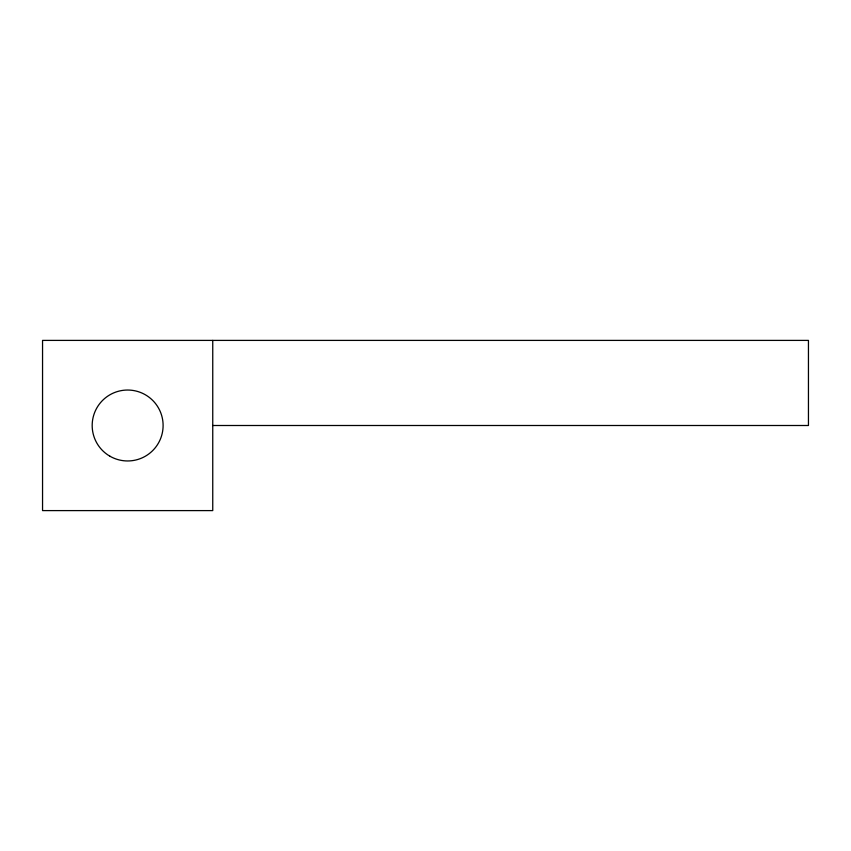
<?xml version="1.0" encoding="UTF-8"?>
<svg xmlns="http://www.w3.org/2000/svg" width="851" height="851" viewBox="0 0 851 851"><rect width="100%" height="100%" fill="white"/><g stroke="black" fill="none" stroke-linecap="round" stroke-linejoin="round"><path stroke-width="1.28" d="M212.75 425.5L808.45 425.5L808.45 340.4L42.55 340.4L42.55 510.6L212.75 510.6L212.75 340.4M109.917 456.21A35.455 35.455 0 0 0 163.105 425.5A35.455 35.455 0 0 0 109.917 394.79A35.455 35.455 0 0 0 109.917 456.21"/></g></svg>
